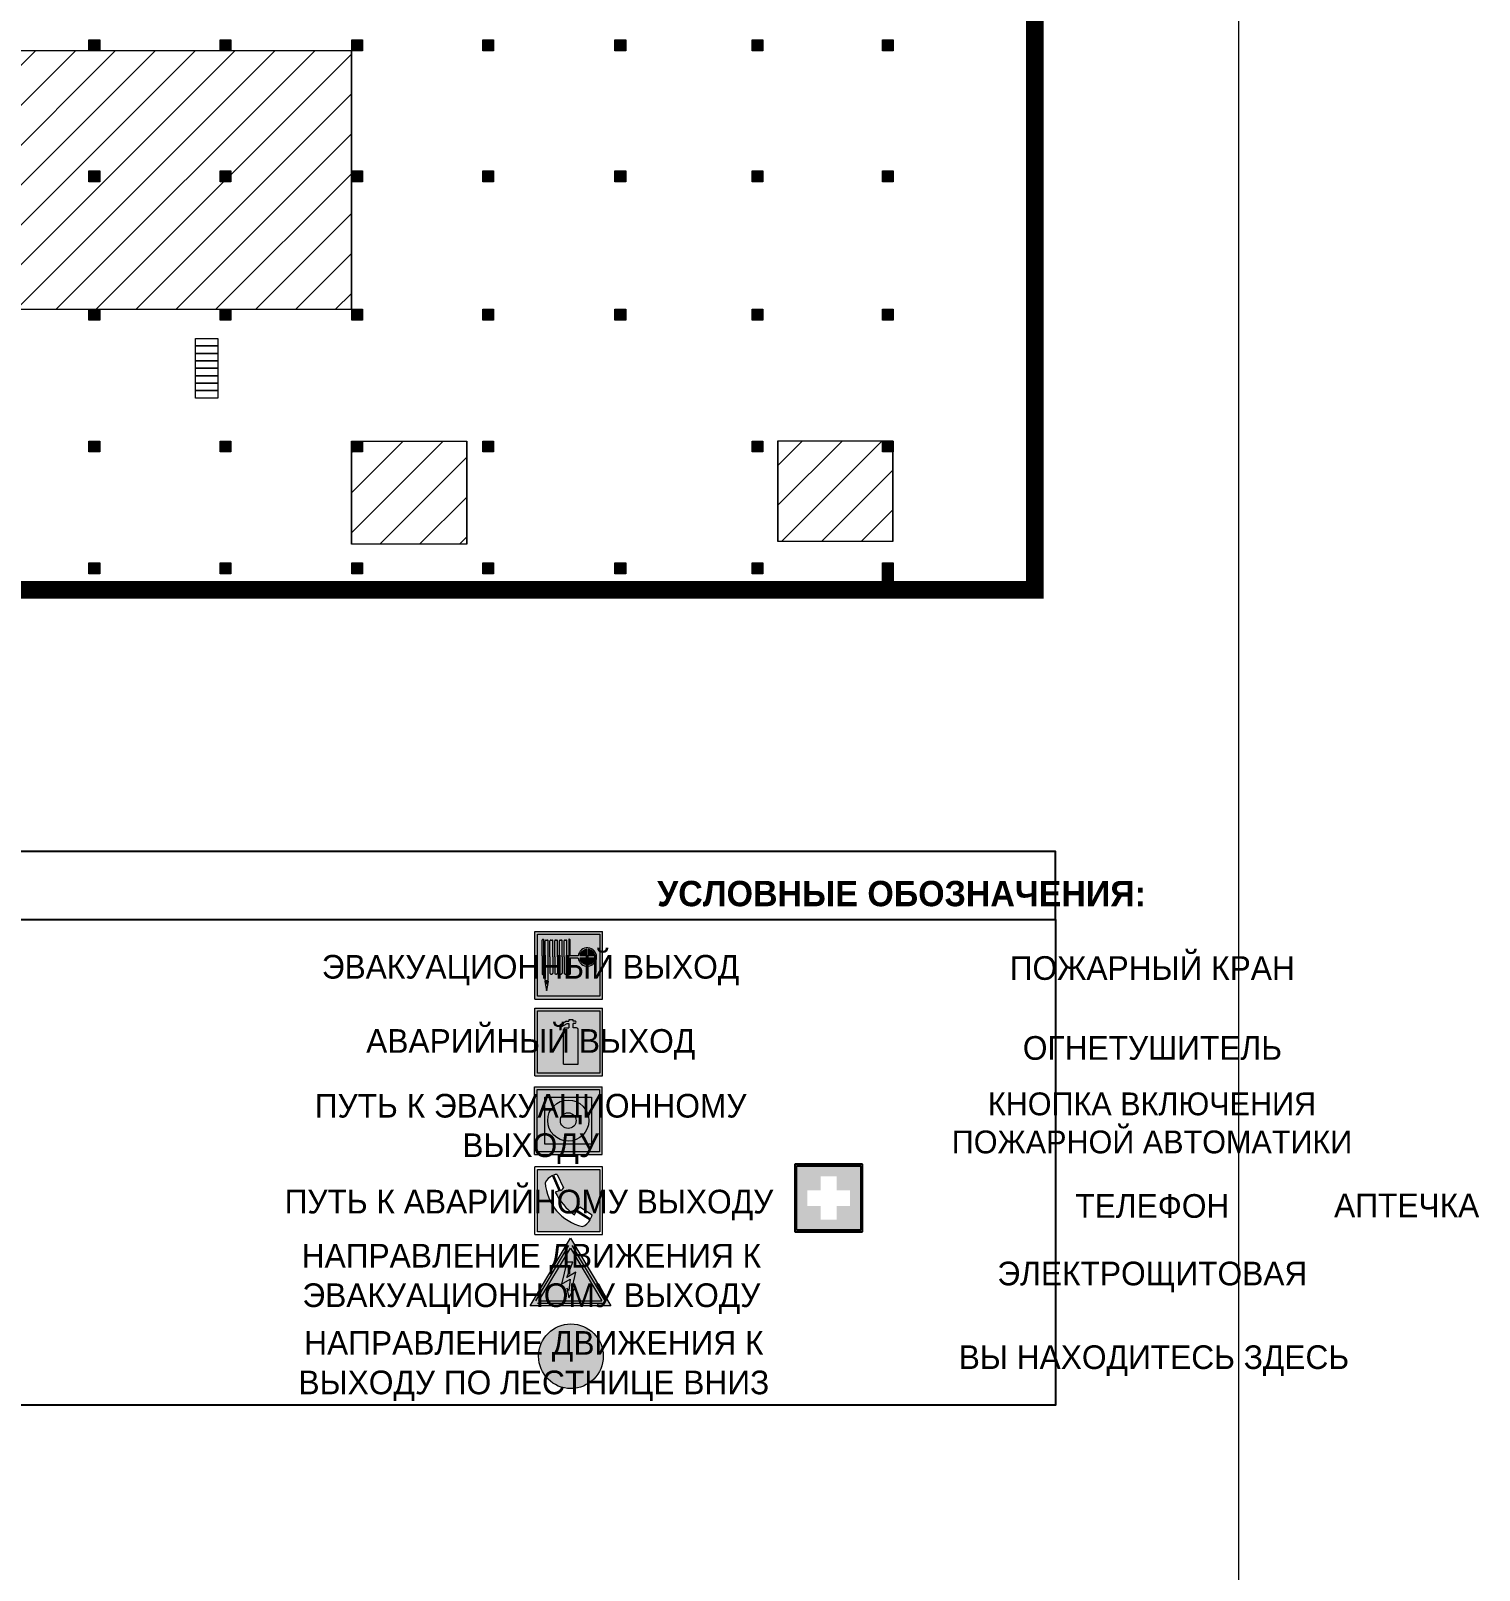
# Model space of a CAD drawing. Header units: millimetres. Extents: x 13810 to 67229, y 12374 to 21950.
# Drawn here: x 29523.9 to 29695, y 15342.1 to 15524 of the extents above; entities that cross this region are included whole.
import ezdxf

# ---------------------------------------------------------------- set-up
doc = ezdxf.new("R2010")
doc.units = ezdxf.units.MM
doc.styles.add('обычный', font='arial.ttf')

# ---------------------------------------------------------------- blocks, each defined once
blk = doc.blocks.new('A$C3E6D3DDE')
at = {"lineweight": 5}
h = blk.add_hatch(color=40, dxfattribs=at)
h.paths.add_polyline_path([(24.1, 1.45), (16.46, -11.35), (31.74, -11.35)])
h.paths.add_polyline_path([(24.09, -0.46), (30.03, -10.41), (18.14, -10.41)], flags=16)
h.paths.add_polyline_path([(24.54, -3.08), (23.41, -6.02), (25.13, -5.01), (24.33, -8.5), (24.82, -8.27), (23.79, -9.86), (23.4, -8.04), (23.8, -8.43), (24.04, -6.29), (22.39, -7.25), (23.44, -3.08)], flags=0)
h = blk.add_hatch(color=256, dxfattribs=at)
h.paths.add_polyline_path([(24.37, 0.03, 0.567511), (23.82, 0.03), (17.59, -10.4, 0.582454), (17.86, -10.88), (30.32, -10.88, 0.582149), (30.6, -10.4)])
h.paths.add_polyline_path([(24.09, -0.46), (18.14, -10.41), (30.03, -10.41)], flags=16)
h.paths.add_polyline_path([(24.54, -3.08), (23.41, -6.02), (25.13, -5.01), (24.33, -8.5), (24.82, -8.27), (23.79, -9.86), (23.4, -8.04), (23.8, -8.43), (24.04, -6.29), (22.39, -7.25), (23.44, -3.08)], flags=0)
h = blk.add_hatch(color=40, dxfattribs=at)
h.paths.add_polyline_path([(24.09, -0.46), (18.14, -10.41), (30.03, -10.41)])
h.paths.add_polyline_path([(24.82, -8.27), (23.79, -9.86), (23.4, -8.04), (23.8, -8.43), (24.04, -6.29), (22.39, -7.25), (23.44, -3.08), (24.54, -3.08), (23.41, -6.02), (25.13, -5.01), (24.33, -8.5)], flags=16)
at = {"color": 40, "lineweight": 5}
for p, q in [((16.46, -11.35), (24.1, 1.45)), ((24.1, 1.45), (31.74, -11.35))]:
    blk.add_line(p, q, dxfattribs=at)
at = {"lineweight": 5}
for p, q in [((17.59, -10.4), (23.82, 0.03)), ((24.37, 0.03), (30.6, -10.4)), ((18.14, -10.41), (24.09, -0.46)), ((24.09, -0.46), (30.03, -10.41)), ((23.44, -3.08), (22.39, -7.25)), ((23.41, -6.02), (24.54, -3.08)), ((25.13, -5.01), (23.41, -6.02)), ((24.54, -3.08), (23.44, -3.08)), ((24.33, -8.5), (25.13, -5.01)), ((22.39, -7.25), (24.04, -6.29)), ((23.8, -8.43), (23.4, -8.04)), ((23.4, -8.04), (23.79, -9.86)), ((23.79, -9.86), (24.82, -8.27)), ((24.04, -6.29), (23.8, -8.43)), ((24.82, -8.27), (24.33, -8.5)), ((17.86, -10.88), (30.32, -10.88)), ((18.14, -10.41), (30.03, -10.41))]:
    blk.add_line(p, q, dxfattribs=at)
at = {"color": 50, "lineweight": 5}
blk.add_line((31.74, -11.35), (16.46, -11.35), dxfattribs=at)
blk = doc.blocks.new('A$C54414219')
at = {"true_color": 0xffffff}
h = blk.add_hatch(color=7, dxfattribs=at)
h.paths.add_polyline_path([(2.39, -9.45), (2.39, -18.3), (11.23, -18.3), (11.23, -9.45)], flags=0)
h.paths.add_polyline_path([(10.71, -13.87, -1), (2.92, -13.87, -1)], flags=0)
h.paths.add_polyline_path([(8.3, -13.87, -1), (5.33, -13.87, -1)], flags=0)
h.paths.add_polyline_path([(0.41, -7.47), (0.41, -20.27), (13.21, -20.27), (13.21, -7.47)])
h.paths.add_polyline_path([(0.92, -19.77), (12.71, -19.77), (12.71, -7.98), (0.92, -7.98)], flags=16)
h.paths.add_polyline_path([(11.23, -9.45), (11.23, -18.3), (2.39, -18.3), (2.39, -9.45)], flags=0)
at = {"lineweight": 5}
h = blk.add_hatch(color=242, dxfattribs=at)
h.paths.add_polyline_path([(12.71, -7.98), (0.92, -7.98), (0.92, -19.77), (12.71, -19.77)])
h.paths.add_polyline_path([(11.23, -18.3), (2.39, -18.3), (2.39, -9.45), (11.23, -9.45)], flags=16)
h.paths.add_polyline_path([(10.71, -13.87, -1), (2.92, -13.87, -1)], flags=0)
h.paths.add_polyline_path([(8.3, -13.87, -1), (5.33, -13.87, -1)], flags=0)
at = {"true_color": 0xffffff}
h = blk.add_hatch(color=7, dxfattribs=at)
h.paths.add_polyline_path([(2.39, -9.45), (2.39, -18.3), (11.23, -18.3), (11.23, -9.45)])
h.paths.add_polyline_path([(10.71, -13.87, -1), (2.92, -13.87, -1)], flags=16)
h.paths.add_polyline_path([(8.3, -13.87, -1), (5.33, -13.87, -1)], flags=0)
at = {"lineweight": 5}
h = blk.add_hatch(color=242, dxfattribs=at)
h.paths.add_polyline_path([(2.92, -13.87, 1), (10.71, -13.87, 1)])
h.paths.add_polyline_path([(8.3, -13.87, -1), (5.33, -13.87, -1)], flags=16)
at = {"color": 242, "lineweight": 5}
for p, q in [((0.41, -20.27), (0.41, -7.47)), ((0.41, -7.47), (13.21, -7.47)), ((0.41, -7.47), (13.21, -7.47)), ((13.21, -20.27), (13.21, -7.47)), ((0.41, -20.27), (13.21, -20.27))]:
    blk.add_line(p, q, dxfattribs=at)
for points in [[(0.92, -7.98), (12.71, -7.98), (12.71, -19.77), (0.92, -19.77)], [(2.39, -9.45), (11.23, -9.45), (11.23, -18.3), (2.39, -18.3)]]:
    blk.add_lwpolyline(points, close=True, dxfattribs=at)
for radius in [3.89, 1.49]:
    blk.add_circle((6.81, -13.87), radius, dxfattribs=at)
blk = doc.blocks.new('A$C456E1F9C')
at = {"lineweight": 5}
h = blk.add_hatch(color=242, dxfattribs=at)
h.paths.add_polyline_path([(0.51, -1.47), (0.51, -13.26), (12.29, -13.26), (12.29, -1.47)])
h.paths.add_polyline_path([(5.42, -4.95, -0.254479), (4.78, -5.4), (3.52, -2.53, -0.209735), (4.23, -2.4)], flags=16)
h.paths.add_polyline_path([(8.53, -8.6), (10.87, -10.17), (10.54, -10.76), (8.03, -9.13, -0.192251)], flags=16)
h.paths.add_polyline_path([(4.61, -5.49, 0.005518), (3.87, -5.72, 0.128647), (7.49, -10.01, 0.00809), (7.83, -9.33), (10.47, -10.97, -0.16736), (8.99, -12.25, -0.327862), (1.95, -3.95, -0.166952), (3.36, -2.62)], flags=16)
at = {"color": 242, "lineweight": 5}
for p, q in [((0, -13.77), (0, -0.97)), ((12.8, -0.97), (0, -0.97)), ((4.61, -5.49), (3.36, -2.62)), ((3.52, -2.53), (4.78, -5.4)), ((4.23, -2.4), (5.42, -4.95)), ((12.8, -13.77), (12.8, -0.97)), ((10.81, -10.12), (8.53, -8.6)), ((7.83, -9.33), (10.47, -10.97)), ((8.03, -9.13), (10.54, -10.76)), ((10.54, -10.76), (10.8, -10.3)), ((10.8, -10.3), (10.81, -10.12)), ((0, -13.77), (12.8, -13.77))]:
    blk.add_line(p, q, dxfattribs=at)
blk.add_lwpolyline([(0.51, -1.47), (12.29, -1.47), (12.29, -13.26), (0.51, -13.26)], close=True, dxfattribs=at)
for centre, radius, start, end in [((4.59, -5.34), 2.99, 114.2845, 152.1974), ((4.02, -3.27), 0.891, 76.3284, 123.7092), ((11.12, -3.31), 9.19, 183.9915, 256.6009), ((14.98, -39.1), 35.17, 107.1487, 108.4135), ((13.86, -0.94), 11.08, 205.5536, 234.8762), ((4.68, -4.59), 0.824, 276.9621, 334.0723), ((8.94, -9.5), 0.989, 114.4092, 157.9388), ((-13.31, 0.8), 23.44, 332.5487, 334.4027), ((7.87, -9.46), 3, 291.9291, 329.9329)]:
    blk.add_arc(centre, radius, start, end, dxfattribs=at)
blk = doc.blocks.new('A$C18900ED3')
h = blk.add_hatch(color=126)
h.paths.add_polyline_path([(-0.18, -0.18), (-7.02, -0.18), (-7.02, -7.02), (-0.18, -7.02)])
h.paths.add_polyline_path([(-5.89, -4.46), (-5.89, -2.77), (-4.46, -2.77), (-4.46, -1.31), (-2.77, -1.31), (-2.77, -2.77), (-1.33, -2.77), (-1.33, -4.46), (-2.77, -4.46), (-2.77, -5.89), (-4.46, -5.89), (-4.46, -4.46)], flags=16)
at = {"color": 126}
for p, q in [((-7.2, 0), (-7.2, -7.2)), ((0, 0), (-7.2, 0)), ((0, -7.2), (0, 0)), ((-7.02, -7.02), (-7.02, -0.18)), ((-7.02, -0.18), (-0.18, -0.18)), ((-0.18, -0.18), (-0.18, -7.02)), ((-7.2, -7.2), (0, -7.2)), ((-0.18, -7.02), (-7.02, -7.02))]:
    blk.add_line(p, q, dxfattribs=at)
blk = doc.blocks.new('A$C37112FD5')
at = {"true_color": 0xf5f5ff}
h = blk.add_hatch(color=7, dxfattribs=at)
h.dxf.hatch_style = 1
h.paths.add_polyline_path([(12.8, -7.4), (0, -7.4), (0, -20.2), (12.8, -20.2)])
h.paths.add_polyline_path([(12.29, -7.91), (12.29, -19.69), (0.51, -19.69), (0.51, -7.91)], flags=16)
h.paths.add_polyline_path([(4.98, -9.04, -0.42597), (5.17, -9.22), (5.17, -12.25), (5.17, -15.29, -0.432244), (4.98, -15.47), (4.83, -15.47, -0.42597), (4.64, -15.29), (4.64, -12.25), (4.64, -9.22, -0.432244), (4.83, -9.04)], flags=0)
h.paths.add_polyline_path([(4.28, -9.22), (4.28, -12.25), (4.28, -15.29, -0.432244), (4.09, -15.47), (3.94, -15.47, -0.42597), (3.75, -15.29), (3.75, -12.25), (3.75, -9.22, -0.432244), (3.94, -9.04), (4.09, -9.04, -0.42597)], flags=0)
h.paths.add_polyline_path([(5.72, -9.04), (5.87, -9.04, -0.42597), (6.06, -9.22), (6.06, -12.25), (6.06, -15.29, -0.432244), (5.87, -15.47), (5.72, -15.47, -0.42597), (5.53, -15.29), (5.53, -12.25), (5.53, -9.22, -0.432244)], flags=0)
h.paths.add_polyline_path([(6.42, -8.9), (6.5, -8.9, -0.42597), (6.69, -9.08), (6.69, -12.03), (8.21, -12.03, -15.824349), (8.21, -12.47), (6.69, -12.47), (6.69, -15.42, -0.432244), (6.5, -15.6), (6.42, -15.6)], flags=0)
h.paths.add_polyline_path([(3.39, -9.22), (3.39, -12.25), (3.39, -15.29, -0.432244), (3.2, -15.47), (3.05, -15.47, -0.42597), (2.85, -15.29), (2.85, -12.25), (2.85, -9.22, -0.432244), (3.05, -9.04), (3.2, -9.04, -0.42597)], flags=0)
h.paths.add_polyline_path([(2.5, -9.22), (2.5, -16.71), (1.96, -16.71), (1.96, -9.22, -0.432244), (2.15, -9.04), (2.31, -9.04, -0.42597)], flags=0)
h.paths.add_polyline_path([(1.61, -8.9), (1.61, -15.6), (1.57, -15.6, -0.42597), (1.37, -15.42), (1.37, -12.03), (1.37, -9.09, -0.432244), (1.57, -8.9)], flags=0)
h.paths.add_polyline_path([(9.76, -10.81), (9.76, -12.03), (8.49, -12.03, -0.336371)], flags=0)
h.paths.add_polyline_path([(8.49, -12.47), (9.76, -12.47), (9.76, -13.7, -0.336371)], flags=0)
h.paths.add_polyline_path([(10.11, -10.81, -0.336371), (11.38, -12.03), (10.11, -12.03)], flags=0)
h.paths.add_polyline_path([(10.11, -12.47), (11.38, -12.47, -0.336371), (10.11, -13.7)], flags=0)
h.paths.add_polyline_path([(2.5, -16.84), (2.5, -17.05), (1.97, -17.05), (1.97, -16.84)], flags=0)
h.paths.add_polyline_path([(2.5, -17.24, -0.033778), (2.24, -18.6, -0.033778), (1.97, -17.24)], flags=0)
h = blk.add_hatch(color=242)
h.dxf.hatch_style = 1
h.paths.add_polyline_path([(12.29, -7.91), (0.51, -7.91), (0.51, -19.69), (12.29, -19.69)])
h.paths.add_polyline_path([(6.42, -15.6), (6.42, -8.9), (6.5, -8.9, -0.42597), (6.69, -9.08), (6.69, -12.03), (8.21, -12.03, -15.824349), (8.21, -12.47), (6.69, -12.47), (6.69, -15.42, -0.432244), (6.5, -15.6)], flags=16)
h.paths.add_polyline_path([(5.87, -15.47), (5.72, -15.47, -0.42597), (5.53, -15.29), (5.53, -12.25), (5.53, -9.22, -0.432244), (5.72, -9.04), (5.87, -9.04, -0.42597), (6.06, -9.22), (6.06, -12.25), (6.06, -15.29, -0.432244)], flags=16)
h.paths.add_polyline_path([(4.98, -15.47), (4.83, -15.47, -0.42597), (4.64, -15.29), (4.64, -12.25), (4.64, -9.22, -0.432244), (4.83, -9.04), (4.98, -9.04, -0.42597), (5.17, -9.22), (5.17, -12.25), (5.17, -15.29, -0.432244)], flags=16)
h.paths.add_polyline_path([(4.09, -15.47), (3.94, -15.47, -0.42597), (3.75, -15.29), (3.75, -12.25), (3.75, -9.22, -0.432244), (3.94, -9.04), (4.09, -9.04, -0.42597), (4.28, -9.22), (4.28, -12.25), (4.28, -15.29, -0.432244)], flags=16)
h.paths.add_polyline_path([(3.2, -15.47), (3.05, -15.47, -0.42597), (2.85, -15.29), (2.85, -12.25), (2.85, -9.22, -0.432244), (3.05, -9.04), (3.2, -9.04, -0.42597), (3.39, -9.22), (3.39, -12.25), (3.39, -15.29, -0.432244)], flags=16)
h.paths.add_polyline_path([(2.5, -17.05), (1.97, -17.05), (1.97, -16.84), (2.5, -16.84)], flags=16)
h.paths.add_polyline_path([(2.5, -17.24, -0.033778), (2.24, -18.6, -0.033778), (1.97, -17.24)], flags=16)
h.paths.add_polyline_path([(2.5, -16.71), (1.96, -16.71), (1.96, -9.22, -0.432244), (2.15, -9.04), (2.31, -9.04, -0.42597), (2.5, -9.22)], flags=16)
h.paths.add_polyline_path([(1.61, -15.6), (1.57, -15.6, -0.42597), (1.37, -15.42), (1.37, -12.03), (1.37, -9.09, -0.432244), (1.57, -8.9), (1.61, -8.9)], flags=16)
h.paths.add_polyline_path([(8.49, -12.47), (9.76, -12.47), (9.76, -13.7, -0.336371)], flags=0)
h.paths.add_polyline_path([(10.11, -13.7), (10.11, -12.47), (11.38, -12.47, -0.336371)], flags=0)
h.paths.add_polyline_path([(8.49, -12.03, -0.336371), (9.76, -10.81), (9.76, -12.03)], flags=0)
h.paths.add_polyline_path([(10.11, -12.03), (10.11, -10.81, -0.336371), (11.38, -12.03)], flags=0)
h = blk.add_hatch(color=7, dxfattribs=at)
h.dxf.hatch_style = 1
h.paths.add_polyline_path([(1.61, -8.9), (1.57, -8.9, 0.432244), (1.37, -9.09), (1.37, -12.03), (1.37, -15.42, 0.42597), (1.57, -15.6), (1.61, -15.6)])
h.paths.add_polyline_path([(2.5, -9.22, 0.42597), (2.31, -9.04), (2.15, -9.04, 0.432244), (1.96, -9.22), (1.96, -16.71), (2.5, -16.71)])
h.paths.add_polyline_path([(2.5, -16.84), (1.97, -16.84), (1.97, -17.05), (2.5, -17.05)])
h.paths.add_polyline_path([(2.5, -17.24), (1.97, -17.24, 0.033778), (2.24, -18.6, 0.033778)])
h.paths.add_polyline_path([(3.39, -12.25), (3.39, -9.22, 0.42597), (3.2, -9.04), (3.05, -9.04, 0.432244), (2.85, -9.22), (2.85, -12.25), (2.85, -15.29, 0.42597), (3.05, -15.47), (3.2, -15.47, 0.432244), (3.39, -15.29)])
h.paths.add_polyline_path([(4.28, -12.25), (4.28, -9.22, 0.42597), (4.09, -9.04), (3.94, -9.04, 0.432244), (3.75, -9.22), (3.75, -12.25), (3.75, -15.29, 0.42597), (3.94, -15.47), (4.09, -15.47, 0.432244), (4.28, -15.29)])
h.paths.add_polyline_path([(5.17, -12.25), (5.17, -9.22, 0.42597), (4.98, -9.04), (4.83, -9.04, 0.432244), (4.64, -9.22), (4.64, -12.25), (4.64, -15.29, 0.42597), (4.83, -15.47), (4.98, -15.47, 0.432244), (5.17, -15.29)])
h.paths.add_polyline_path([(6.06, -12.25), (6.06, -9.22, 0.42597), (5.87, -9.04), (5.72, -9.04, 0.432244), (5.53, -9.22), (5.53, -12.25), (5.53, -15.29, 0.42597), (5.72, -15.47), (5.87, -15.47, 0.432244), (6.06, -15.29)])
h.paths.add_polyline_path([(6.69, -12.47), (8.21, -12.47, 15.824349), (8.21, -12.03), (6.69, -12.03), (6.69, -9.08, 0.42597), (6.5, -8.9), (6.42, -8.9), (6.42, -15.6), (6.5, -15.6, 0.432244), (6.69, -15.42)])
h.paths.add_polyline_path([(8.49, -12.47), (9.76, -12.47), (9.76, -13.7, -0.336371)], flags=16)
h.paths.add_polyline_path([(8.49, -12.03, -0.336371), (9.76, -10.81), (9.76, -12.03)], flags=16)
h.paths.add_polyline_path([(10.11, -12.47), (11.38, -12.47, -0.336371), (10.11, -13.7)], flags=16)
h.paths.add_polyline_path([(10.11, -12.03), (10.11, -10.81, -0.336371), (11.38, -12.03)], flags=16)
h = blk.add_hatch(color=242)
h.dxf.hatch_style = 1
h.paths.add_polyline_path([(9.76, -10.81, 0.336371), (8.49, -12.03), (9.76, -12.03)])
h.paths.add_polyline_path([(10.11, -10.81), (10.11, -12.03), (11.38, -12.03, 0.336371)])
h.paths.add_polyline_path([(11.38, -12.47), (10.11, -12.47), (10.11, -13.7, 0.336371)])
h.paths.add_polyline_path([(9.76, -12.47), (8.49, -12.47, 0.336371), (9.76, -13.7)])
at = {"color": 242, "lineweight": 5}
for p, q in [((0, -20.2), (0, -7.4)), ((0, -7.4), (12.8, -7.4)), ((12.8, -20.2), (12.8, -7.4)), ((1.37, -12.03), (1.37, -9.08)), ((1.57, -8.9), (1.61, -8.9)), ((1.61, -8.9), (1.61, -15.6)), ((1.96, -16.71), (1.96, -9.22)), ((2.15, -9.04), (2.31, -9.04)), ((2.5, -16.71), (2.5, -9.22)), ((2.85, -12.25), (2.85, -9.22)), ((3.05, -9.04), (3.2, -9.04)), ((3.39, -12.25), (3.39, -9.22)), ((3.75, -12.25), (3.75, -9.22)), ((3.94, -9.04), (4.09, -9.04)), ((4.28, -12.25), (4.28, -9.22)), ((4.64, -12.25), (4.64, -9.22)), ((4.83, -9.04), (4.98, -9.04)), ((5.17, -12.25), (5.17, -9.22)), ((5.53, -12.25), (5.53, -9.22)), ((5.72, -9.04), (5.87, -9.04)), ((6.06, -12.25), (6.06, -9.22)), ((6.42, -8.9), (6.42, -15.6)), ((6.5, -8.9), (6.42, -8.9)), ((6.69, -12.03), (6.69, -9.08)), ((9.76, -10.81), (9.76, -12.03)), ((10.11, -10.81), (10.11, -12.03)), ((1.37, -12.03), (1.37, -15.42)), ((2.85, -12.25), (2.85, -15.29)), ((3.39, -12.25), (3.39, -15.29)), ((3.75, -12.25), (3.75, -15.29)), ((4.28, -12.25), (4.28, -15.29)), ((4.64, -12.25), (4.64, -15.29)), ((5.17, -12.25), (5.17, -15.29)), ((5.53, -12.25), (5.53, -15.29)), ((6.06, -12.25), (6.06, -15.29)), ((8.21, -12.03), (6.69, -12.03)), ((8.21, -12.47), (6.69, -12.47)), ((6.69, -12.47), (6.69, -15.42)), ((9.76, -12.03), (8.49, -12.03)), ((9.76, -12.47), (8.49, -12.47)), ((9.76, -12.47), (9.76, -13.7)), ((11.38, -12.03), (10.11, -12.03)), ((11.38, -12.47), (10.11, -12.47)), ((10.11, -12.47), (10.11, -13.7)), ((1.57, -15.6), (1.61, -15.6)), ((1.96, -16.71), (2.5, -16.71)), ((1.97, -16.84), (2.5, -16.84)), ((1.97, -17.05), (1.97, -16.84)), ((2.5, -17.05), (1.97, -17.05)), ((1.97, -17.24), (2.5, -17.24)), ((2.5, -16.84), (2.5, -17.05)), ((3.05, -15.47), (3.2, -15.47)), ((3.94, -15.47), (4.09, -15.47)), ((4.83, -15.47), (4.98, -15.47)), ((5.72, -15.47), (5.87, -15.47)), ((6.42, -15.6), (6.5, -15.6)), ((0, -20.2), (12.8, -20.2))]:
    blk.add_line(p, q, dxfattribs=at)
blk.add_lwpolyline([(0.51, -7.91), (12.29, -7.91), (12.29, -19.69), (0.51, -19.69)], close=True, dxfattribs=at)
for centre, radius, start, end in [((1.56, -9.09), 0.182, 87.1027, 180.6071), ((2.15, -9.22), 0.182, 87.1027, 180.6071), ((2.32, -9.22), 0.182, 359.3929, 92.8973), ((3.04, -9.22), 0.182, 87.1027, 180.6071), ((3.21, -9.22), 0.182, 359.3929, 92.8973), ((3.93, -9.22), 0.182, 87.1027, 180.6071), ((4.1, -9.22), 0.182, 359.3929, 92.8973), ((4.82, -9.22), 0.182, 87.1027, 180.6071), ((4.99, -9.22), 0.182, 359.3929, 92.8973), ((5.71, -9.22), 0.182, 87.1027, 180.6071), ((5.88, -9.22), 0.182, 359.3929, 92.8973), ((6.51, -9.09), 0.182, 359.3929, 92.8973), ((9.93, -12.25), 1.74, 187.2319, 172.7681), ((9.93, -12.25), 1.46, 96.9927, 171.3585), ((9.93, -12.25), 1.46, 8.6415, 83.0073), ((9.93, -12.25), 1.46, 188.6415, 263.0073), ((9.93, -12.25), 1.46, 276.9927, 351.3585), ((1.56, -15.42), 0.182, 179.3929, 272.8973), ((12.17, -15.98), 10.27, 187.041, 194.7793), ((-7.7, -15.98), 10.27, 345.2207, 352.959), ((3.04, -15.29), 0.182, 179.3929, 272.8973), ((3.21, -15.29), 0.182, 267.1027, 0.6071), ((3.93, -15.29), 0.182, 179.3929, 272.8973), ((4.1, -15.29), 0.182, 267.1027, 0.6071), ((4.82, -15.29), 0.182, 179.3929, 272.8973), ((4.99, -15.29), 0.182, 267.1027, 0.6071), ((5.71, -15.29), 0.182, 179.3929, 272.8973), ((5.88, -15.29), 0.182, 267.1027, 0.6071), ((6.51, -15.42), 0.182, 267.1027, 0.6071)]:
    blk.add_arc(centre, radius, start, end, dxfattribs=at)
blk = doc.blocks.new('A$C3AD82952')
at = {"true_color": 0xf5f5ff}
h = blk.add_hatch(color=7, dxfattribs=at)
h.dxf.hatch_style = 1
h.paths.add_polyline_path([(8.21, 8.73, 0.414214), (7.89, 9.05), (7.22, 9.05), (7.22, 9.92), (7.59, 9.92, 1), (7.57, 10.36), (7.22, 10.36), (7.22, 10.6), (6.43, 10.6), (6.43, 10.36), (6.01, 10.36), (4.74, 9.59), (4.74, 8.69), (4.98, 8.73), (4.98, 9.26), (6.12, 9.91), (6.43, 9.91), (6.43, 9.05), (5.76, 9.05, 0.414214), (5.44, 8.73), (5.44, 2.2), (8.21, 2.2)], flags=0)
h.paths.add_polyline_path([(12.8, 12.8), (0, 12.8), (0, 0), (12.8, 0)])
h.paths.add_polyline_path([(0.51, 12.29), (12.29, 12.29), (12.29, 0.51), (0.51, 0.51)], flags=16)
h.paths.add_polyline_path([(4.74, 9.59), (6.01, 10.36), (6.43, 10.36), (6.43, 10.6), (7.22, 10.6), (7.22, 10.36), (7.59, 10.36, -0.94586), (7.59, 9.92), (7.22, 9.92), (7.22, 9.05), (7.89, 9.05, -0.414214), (8.21, 8.73), (8.21, 2.2), (5.44, 2.2), (5.44, 8.73, -0.414214), (5.76, 9.05), (6.43, 9.05), (6.43, 9.91), (6.12, 9.91), (4.98, 9.26), (4.98, 8.73), (4.74, 8.69)], flags=0)
h = blk.add_hatch(color=242)
h.dxf.hatch_style = 1
h.paths.add_polyline_path([(12.29, 12.29), (0.51, 12.29), (0.51, 0.51), (12.29, 0.51)])
h.paths.add_polyline_path([(4.74, 8.69), (4.74, 9.59), (6.01, 10.36), (6.43, 10.36), (6.43, 10.6), (7.22, 10.6), (7.22, 10.36), (7.59, 10.36, -0.94586), (7.59, 9.92), (7.22, 9.92), (7.22, 9.05), (7.89, 9.05, -0.414214), (8.21, 8.73), (8.21, 2.2), (5.44, 2.2), (5.44, 8.73, -0.414214), (5.76, 9.05), (6.43, 9.05), (6.43, 9.91), (6.12, 9.91), (4.98, 9.26), (4.98, 8.73)], flags=16)
h = blk.add_hatch(color=7, dxfattribs=at)
h.dxf.hatch_style = 1
h.paths.add_polyline_path([(8.21, 8.73, 0.414214), (7.89, 9.05), (7.22, 9.05), (7.22, 9.92), (7.59, 9.92, 1), (7.57, 10.36), (7.22, 10.36), (7.22, 10.6), (6.43, 10.6), (6.43, 10.36), (6.01, 10.36), (4.74, 9.59), (4.74, 8.69), (4.98, 8.73), (4.98, 9.26), (6.12, 9.91), (6.43, 9.91), (6.43, 9.05), (5.76, 9.05, 0.414214), (5.44, 8.73), (5.44, 2.2), (8.21, 2.2)])
at = {"color": 242, "lineweight": 5}
for p, q in [((0, 0), (0, 12.8)), ((0, 12.8), (12.8, 12.8)), ((12.8, 0), (12.8, 12.8)), ((6.01, 10.36), (4.74, 9.59)), ((4.74, 9.59), (4.74, 8.69)), ((4.98, 9.26), (6.12, 9.91)), ((4.98, 8.73), (4.98, 9.26)), ((5.76, 9.05), (6.43, 9.05)), ((6.01, 10.36), (6.43, 10.36)), ((6.12, 9.91), (6.43, 9.91)), ((7.22, 10.6), (6.43, 10.6)), ((6.43, 10.6), (6.43, 10.36)), ((6.43, 9.91), (6.43, 9.05)), ((7.22, 10.36), (7.22, 10.6)), ((7.59, 10.36), (7.22, 10.36)), ((7.22, 9.05), (7.22, 9.92)), ((7.59, 9.92), (7.22, 9.92)), ((7.89, 9.05), (7.22, 9.05)), ((4.74, 8.69), (4.98, 8.73)), ((5.44, 2.2), (5.44, 8.73)), ((8.21, 2.2), (8.21, 8.73)), ((0, 0), (12.8, 0)), ((5.44, 2.2), (8.21, 2.2))]:
    blk.add_line(p, q, dxfattribs=at)
blk.add_lwpolyline([(0.51, 12.29), (12.29, 12.29), (12.29, 0.51), (0.51, 0.51)], close=True, dxfattribs=at)
for centre, radius, start, end in [((5.76, 8.73), 0.32, 90, 180), ((7.58, 10.14), 0.223, 273.1875, 86.8125), ((7.89, 8.73), 0.32, 0, 90)]:
    blk.add_arc(centre, radius, start, end, dxfattribs=at)
blk = doc.blocks.new('A$C7B8C2D5B')
at = {"lineweight": 0}
h = blk.add_hatch(color=5, dxfattribs=at)
h.dxf.hatch_style = 1
h.paths.add_polyline_path([(1.397, -3.024, 1), (-2.112, -3.024, 1)])
at = {"color": 5, "lineweight": 0}
blk.add_circle((-0.358, -3.024), 1.755, dxfattribs=at)

msp = doc.modelspace()

# ---------------------------------------------------------------- hatches: boundary and pattern name
at = {"lineweight": 0, "true_color": 0x000000}
h = msp.add_hatch(dxfattribs=at)
h.set_pattern_fill('ANSI31', color=18, scale=1.05, angle=180)
h.set_pattern_definition([(225, (46320.227, 24066.8712), (2.35731723, -2.35731723), [])])
h.paths.add_polyline_path([(29612.09, 15475.53), (29612.09, 15463.7), (29625.72, 15463.7), (29625.72, 15475.53)])
h.paths.add_polyline_path([(29625.72, 15569.42), (29625.72, 15601.91), (29592.83, 15601.91), (29592.83, 15569.42)])
h.paths.add_polyline_path([(29561.74, 15463.34), (29575.34, 15463.34), (29575.34, 15475.53), (29561.74, 15475.53)])
h.paths.add_polyline_path([(29469.05, 15521.67), (29469.05, 15491.13), (29561.74, 15491.13), (29561.74, 15521.67)])
h.paths.add_polyline_path([(29467.76, 15461.12), (29467.76, 15474.24), (29453.81, 15474.24), (29453.81, 15461.12)])
h.paths.add_polyline_path([(29455.93, 15520.28), (29455.93, 15509.78), (29466.09, 15509.78), (29466.09, 15520.28)])
h.paths.add_polyline_path([(29454.77, 15572.07), (29466.59, 15572.07), (29466.59, 15583.3), (29454.77, 15583.3)])
h.paths.add_polyline_path([(29454.77, 15603.15), (29466.59, 15603.15), (29466.59, 15614.39), (29454.77, 15614.39)])
h.paths.add_polyline_path([(29343.26, 15600.61), (29343.26, 15570.71), (29436.15, 15570.71), (29436.15, 15600.61)])
h.paths.add_polyline_path([(29327.99, 15521.67), (29327.99, 15491.13), (29436.15, 15491.13), (29436.15, 15521.67)])
h.paths.add_polyline_path([(29279.99, 15491.13), (29294.84, 15491.13), (29294.84, 15521.67), (29279.99, 15521.67)])
h.paths.add_polyline_path([(29202.12, 15600.61), (29202.12, 15570.71), (29294.84, 15570.71), (29294.84, 15600.61)])
at = {"lineweight": 0}
h = msp.add_hatch(color=256, dxfattribs=at)
h.dxf.hatch_style = 1
h.paths.add_polyline_path([(29530.72, 15522.98), (29530.72, 15521.68), (29532, 15521.68), (29532, 15522.98)])
h = msp.add_hatch(color=256, dxfattribs=at)
h.dxf.hatch_style = 1
h.paths.add_polyline_path([(29546.23, 15522.98), (29546.23, 15521.68), (29547.51, 15521.68), (29547.51, 15522.98)])
h = msp.add_hatch(color=256, dxfattribs=at)
h.dxf.hatch_style = 1
h.paths.add_polyline_path([(29561.79, 15522.98), (29561.79, 15521.68), (29563.07, 15521.68), (29563.07, 15522.98)])
h = msp.add_hatch(color=256, dxfattribs=at)
h.dxf.hatch_style = 1
h.paths.add_polyline_path([(29577.26, 15522.98), (29577.26, 15521.68), (29578.55, 15521.68), (29578.55, 15522.98)])
h = msp.add_hatch(color=256, dxfattribs=at)
h.dxf.hatch_style = 1
h.paths.add_polyline_path([(29592.88, 15522.98), (29592.88, 15521.68), (29594.17, 15521.68), (29594.17, 15522.98)])
h = msp.add_hatch(color=256, dxfattribs=at)
h.dxf.hatch_style = 1
h.paths.add_polyline_path([(29609.08, 15522.98), (29609.08, 15521.68), (29610.36, 15521.68), (29610.36, 15522.98)])
h = msp.add_hatch(color=256, dxfattribs=at)
h.dxf.hatch_style = 1
h.paths.add_polyline_path([(29624.48, 15522.98), (29624.48, 15521.68), (29625.77, 15521.68), (29625.77, 15522.98)])
h = msp.add_hatch(color=256, dxfattribs=at)
h.dxf.hatch_style = 1
h.paths.add_polyline_path([(29530.72, 15507.49), (29530.72, 15506.19), (29532, 15506.19), (29532, 15507.49)])
h = msp.add_hatch(color=256, dxfattribs=at)
h.dxf.hatch_style = 1
h.paths.add_polyline_path([(29546.23, 15507.49), (29546.23, 15506.19), (29547.51, 15506.19), (29547.51, 15507.49)])
h = msp.add_hatch(color=256, dxfattribs=at)
h.dxf.hatch_style = 1
h.paths.add_polyline_path([(29561.79, 15507.49), (29561.79, 15506.19), (29563.07, 15506.19), (29563.07, 15507.49)])
h = msp.add_hatch(color=256, dxfattribs=at)
h.dxf.hatch_style = 1
h.paths.add_polyline_path([(29577.26, 15507.49), (29577.26, 15506.19), (29578.55, 15506.19), (29578.55, 15507.49)])
h = msp.add_hatch(color=256, dxfattribs=at)
h.dxf.hatch_style = 1
h.paths.add_polyline_path([(29592.88, 15507.49), (29592.88, 15506.19), (29594.17, 15506.19), (29594.17, 15507.49)])
h = msp.add_hatch(color=256, dxfattribs=at)
h.dxf.hatch_style = 1
h.paths.add_polyline_path([(29609.08, 15507.49), (29609.08, 15506.19), (29610.36, 15506.19), (29610.36, 15507.49)])
h = msp.add_hatch(color=256, dxfattribs=at)
h.dxf.hatch_style = 1
h.paths.add_polyline_path([(29624.48, 15507.49), (29624.48, 15506.19), (29625.77, 15506.19), (29625.77, 15507.49)])
h = msp.add_hatch(color=256, dxfattribs=at)
h.dxf.hatch_style = 1
h.paths.add_polyline_path([(29530.72, 15491.13), (29530.72, 15489.84), (29532, 15489.84), (29532, 15491.13)])
h = msp.add_hatch(color=256, dxfattribs=at)
h.dxf.hatch_style = 1
h.paths.add_polyline_path([(29546.23, 15491.13), (29546.23, 15489.84), (29547.51, 15489.84), (29547.51, 15491.13)])
h = msp.add_hatch(color=256, dxfattribs=at)
h.dxf.hatch_style = 1
h.paths.add_polyline_path([(29561.79, 15491.13), (29561.79, 15489.84), (29563.07, 15489.84), (29563.07, 15491.13)])
h = msp.add_hatch(color=256, dxfattribs=at)
h.dxf.hatch_style = 1
h.paths.add_polyline_path([(29577.26, 15491.13), (29577.26, 15489.84), (29578.55, 15489.84), (29578.55, 15491.13)])
h = msp.add_hatch(color=256, dxfattribs=at)
h.dxf.hatch_style = 1
h.paths.add_polyline_path([(29592.88, 15491.13), (29592.88, 15489.84), (29594.17, 15489.84), (29594.17, 15491.13)])
h = msp.add_hatch(color=256, dxfattribs=at)
h.dxf.hatch_style = 1
h.paths.add_polyline_path([(29609.08, 15491.13), (29609.08, 15489.84), (29610.36, 15489.84), (29610.36, 15491.13)])
h = msp.add_hatch(color=256, dxfattribs=at)
h.dxf.hatch_style = 1
h.paths.add_polyline_path([(29624.48, 15491.13), (29624.48, 15489.84), (29625.77, 15489.84), (29625.77, 15491.13)])
h = msp.add_hatch(color=256, dxfattribs=at)
h.dxf.hatch_style = 1
h.paths.add_polyline_path([(29530.72, 15475.54), (29530.72, 15474.25), (29532, 15474.25), (29532, 15475.54)])
h = msp.add_hatch(color=256, dxfattribs=at)
h.dxf.hatch_style = 1
h.paths.add_polyline_path([(29546.23, 15475.54), (29546.23, 15474.25), (29547.51, 15474.25), (29547.51, 15475.54)])
h = msp.add_hatch(color=256, dxfattribs=at)
h.dxf.hatch_style = 1
h.paths.add_polyline_path([(29561.79, 15475.54), (29561.79, 15474.25), (29563.07, 15474.25), (29563.07, 15475.54)])
h = msp.add_hatch(color=256, dxfattribs=at)
h.dxf.hatch_style = 1
h.paths.add_polyline_path([(29577.26, 15475.54), (29577.26, 15474.25), (29578.55, 15474.25), (29578.55, 15475.54)])
h = msp.add_hatch(color=256, dxfattribs=at)
h.dxf.hatch_style = 1
h.paths.add_polyline_path([(29609.08, 15475.54), (29609.08, 15474.25), (29610.36, 15474.25), (29610.36, 15475.54)])
h = msp.add_hatch(color=256, dxfattribs=at)
h.dxf.hatch_style = 1
h.paths.add_polyline_path([(29624.48, 15475.54), (29624.48, 15474.25), (29625.77, 15474.25), (29625.77, 15475.54)])
h = msp.add_hatch(color=256, dxfattribs=at)
h.dxf.hatch_style = 1
h.paths.add_polyline_path([(29530.72, 15461.13), (29530.72, 15459.84), (29532, 15459.84), (29532, 15461.13)])
h = msp.add_hatch(color=256, dxfattribs=at)
h.dxf.hatch_style = 1
h.paths.add_polyline_path([(29546.23, 15461.13), (29546.23, 15459.84), (29547.51, 15459.84), (29547.51, 15461.13)])
h = msp.add_hatch(color=256, dxfattribs=at)
h.dxf.hatch_style = 1
h.paths.add_polyline_path([(29561.79, 15461.13), (29561.79, 15459.84), (29563.07, 15459.84), (29563.07, 15461.13)])
h = msp.add_hatch(color=256, dxfattribs=at)
h.dxf.hatch_style = 1
h.paths.add_polyline_path([(29577.26, 15461.13), (29577.26, 15459.84), (29578.55, 15459.84), (29578.55, 15461.13)])
h = msp.add_hatch(color=256, dxfattribs=at)
h.dxf.hatch_style = 1
h.paths.add_polyline_path([(29592.88, 15461.13), (29592.88, 15459.84), (29594.17, 15459.84), (29594.17, 15461.13)])
h = msp.add_hatch(color=256, dxfattribs=at)
h.dxf.hatch_style = 1
h.paths.add_polyline_path([(29609.08, 15461.13), (29609.08, 15459.84), (29610.36, 15459.84), (29610.36, 15461.13)])
h = msp.add_hatch(color=256, dxfattribs=at)
h.dxf.hatch_style = 1
h.paths.add_polyline_path([(29624.48, 15461.13), (29624.48, 15459.84), (29625.77, 15459.84), (29625.77, 15461.13)])
h = msp.add_hatch(color=256, dxfattribs=at)
h.dxf.hatch_style = 1
h.paths.add_polyline_path([(29624.48, 15459.84), (29624.48, 15458.55), (29625.77, 15458.55), (29625.77, 15459.84)])

# ---------------------------------------------------------------- linework, layer by layer
at = {"color": 126, "lineweight": 0, "true_color": 0x008754}
msp.add_lwpolyline([(29066.55, 15729.23), (29666.55, 15729.23), (29666.55, 15334.23), (29066.55, 15334.23)], close=True, dxfattribs=at)
at = {"lineweight": 0, "const_width": 2.1}
for points in [[(29642.43, 15458.23), (29642.5, 15458.23), (29642.5, 15634.03), (29159.66, 15634.03)], [(29167.04, 15457.94), (29642.5, 15457.94), (29642.5, 15460.16)]]:
    msp.add_lwpolyline(points, dxfattribs=at)
at = {"lineweight": 0}
for points in [[(29469.05, 15491.13), (29561.74, 15491.13), (29561.74, 15521.67), (29469.05, 15521.67)], [(29469.1, 15491.13), (29561.79, 15491.13), (29561.79, 15521.68), (29469.1, 15521.68)], [(29532, 15521.68), (29530.72, 15521.68), (29530.72, 15522.98), (29532, 15522.98)], [(29547.51, 15521.68), (29546.23, 15521.68), (29546.23, 15522.98), (29547.51, 15522.98)], [(29563.07, 15521.68), (29561.79, 15521.68), (29561.79, 15522.98), (29563.07, 15522.98)], [(29578.55, 15521.68), (29577.26, 15521.68), (29577.26, 15522.98), (29578.55, 15522.98)], [(29594.17, 15521.68), (29592.88, 15521.68), (29592.88, 15522.98), (29594.17, 15522.98)], [(29610.36, 15521.68), (29609.08, 15521.68), (29609.08, 15522.98), (29610.36, 15522.98)], [(29625.77, 15521.68), (29624.48, 15521.68), (29624.48, 15522.98), (29625.77, 15522.98)], [(29532, 15506.19), (29530.72, 15506.19), (29530.72, 15507.49), (29532, 15507.49)], [(29547.51, 15506.19), (29546.23, 15506.19), (29546.23, 15507.49), (29547.51, 15507.49)], [(29563.07, 15506.19), (29561.79, 15506.19), (29561.79, 15507.49), (29563.07, 15507.49)], [(29578.55, 15506.19), (29577.26, 15506.19), (29577.26, 15507.49), (29578.55, 15507.49)], [(29594.17, 15506.19), (29592.88, 15506.19), (29592.88, 15507.49), (29594.17, 15507.49)], [(29610.36, 15506.19), (29609.08, 15506.19), (29609.08, 15507.49), (29610.36, 15507.49)], [(29625.77, 15506.19), (29624.48, 15506.19), (29624.48, 15507.49), (29625.77, 15507.49)], [(29532, 15489.84), (29530.72, 15489.84), (29530.72, 15491.13), (29532, 15491.13)], [(29547.51, 15489.84), (29546.23, 15489.84), (29546.23, 15491.13), (29547.51, 15491.13)], [(29563.07, 15489.84), (29561.79, 15489.84), (29561.79, 15491.13), (29563.07, 15491.13)], [(29578.55, 15489.84), (29577.26, 15489.84), (29577.26, 15491.13), (29578.55, 15491.13)], [(29594.17, 15489.84), (29592.88, 15489.84), (29592.88, 15491.13), (29594.17, 15491.13)], [(29610.36, 15489.84), (29609.08, 15489.84), (29609.08, 15491.13), (29610.36, 15491.13)], [(29625.77, 15489.84), (29624.48, 15489.84), (29624.48, 15491.13), (29625.77, 15491.13)], [(29543.34, 15486.78), (29543.34, 15487.66), (29545.98, 15487.66), (29545.98, 15486.78)], [(29543.34, 15485.9), (29543.34, 15486.78), (29545.98, 15486.78), (29545.98, 15485.9)], [(29543.34, 15485.02), (29543.34, 15485.9), (29545.98, 15485.9), (29545.98, 15485.02)], [(29543.34, 15484.14), (29543.34, 15485.02), (29545.98, 15485.02), (29545.98, 15484.14)], [(29543.34, 15483.26), (29543.34, 15484.14), (29545.98, 15484.14), (29545.98, 15483.26)], [(29543.34, 15482.38), (29543.34, 15483.26), (29545.98, 15483.26), (29545.98, 15482.38)], [(29543.34, 15481.5), (29543.34, 15482.38), (29545.98, 15482.38), (29545.98, 15481.5)], [(29543.34, 15480.62), (29543.34, 15481.5), (29545.98, 15481.5), (29545.98, 15480.62)], [(29532, 15474.25), (29530.72, 15474.25), (29530.72, 15475.54), (29532, 15475.54)], [(29547.51, 15474.25), (29546.23, 15474.25), (29546.23, 15475.54), (29547.51, 15475.54)], [(29561.74, 15475.53), (29575.34, 15475.53), (29575.34, 15463.34), (29561.74, 15463.34)], [(29563.07, 15474.25), (29561.79, 15474.25), (29561.79, 15475.54), (29563.07, 15475.54)], [(29561.79, 15475.54), (29575.39, 15475.54), (29575.39, 15463.35), (29561.79, 15463.35)], [(29578.55, 15474.25), (29577.26, 15474.25), (29577.26, 15475.54), (29578.55, 15475.54)], [(29610.36, 15474.25), (29609.08, 15474.25), (29609.08, 15475.54), (29610.36, 15475.54)], [(29625.72, 15475.53), (29612.09, 15475.53), (29612.09, 15463.7), (29625.72, 15463.7)], [(29625.77, 15475.54), (29612.14, 15475.54), (29612.14, 15463.71), (29625.77, 15463.71)], [(29625.77, 15474.25), (29624.48, 15474.25), (29624.48, 15475.54), (29625.77, 15475.54)], [(29532, 15459.84), (29530.72, 15459.84), (29530.72, 15461.13), (29532, 15461.13)], [(29547.51, 15459.84), (29546.23, 15459.84), (29546.23, 15461.13), (29547.51, 15461.13)], [(29563.07, 15459.84), (29561.79, 15459.84), (29561.79, 15461.13), (29563.07, 15461.13)], [(29578.55, 15459.84), (29577.26, 15459.84), (29577.26, 15461.13), (29578.55, 15461.13)], [(29594.17, 15459.84), (29592.88, 15459.84), (29592.88, 15461.13), (29594.17, 15461.13)], [(29610.36, 15459.84), (29609.08, 15459.84), (29609.08, 15461.13), (29610.36, 15461.13)], [(29625.77, 15459.84), (29624.48, 15459.84), (29624.48, 15461.13), (29625.77, 15461.13)], [(29625.77, 15458.55), (29624.48, 15458.55), (29624.48, 15459.84), (29625.77, 15459.84)]]:
    msp.add_lwpolyline(points, close=True, dxfattribs=at)
for points in [[(29501.17, 15418.96), (29644.93, 15418.96), (29644.93, 15427.01), (29501.17, 15427.01)], [(29501.17, 15418.96), (29644.93, 15418.96), (29644.93, 15361.56), (29501.17, 15361.56)]]:
    msp.add_lwpolyline(points, close=True)

# ---------------------------------------------------------------- block references
for name, p, xscale, yscale, zscale in [('A$C37112FD5', (29583.42, 15422.2), 0.6249984004534781, 0.6249984004534781, 0.6249984004534781), ('A$C3AD82952', (29583.42, 15400.5), 0.625, 0.625, 0.625), ('A$C54414219', (29583.11, 15403.87), 0.625, 0.625, 0.625), ('A$C456E1F9C', (29583.42, 15390.33), 0.625, 0.625, 0.625), ('A$C18900ED3', (29622.15, 15390.05), 1.111111111007631, 1.111111111007631, 1.111111111007631), ('A$C3E6D3DDE', (29572.56, 15380.4), 0.625, 0.625, 0.625), ('A$C7B8C2D5B', (29588.46, 15373.93), 2.177419353276491, 2.177419353276491, 2.177419353276491)]:
    msp.add_blockref(name, p, dxfattribs=dict(xscale=xscale, yscale=yscale, zscale=zscale))

# ---------------------------------------------------------------- texts
at = {"lineweight": 0, "attachment_point": 5, "style": 'обычный'}
for s, insert, char_height, width in [('{\\fProxima Nova Rg|b1|i0|c204|p2;УСЛОВНЫЕ ОБОЗНАЧЕНИЯ:\\H1.1997x; }', (29626.75, 15422.02), 3, 175.1736), ('\\pi-8.4,l8.4,t8.4;{\\fProxima Nova Rg|b0|i0|c204|p2;ЭВАКУАЦИОННЫЙ ВЫХОД\\H1.6404x; }', (29582.91, 15412.98), 2.8, 126.6484), ('\\pi-8.4,l8.4,t8.4;{\\fProxima Nova Rg|b0|i0|c204|p2;ПОЖАРНЫЙ КРАН\\H1.6404x; }', (29656.37, 15413.22), 2.8, 126.6484), ('\\pi-8.4,l8.4,t8.4;{\\fProxima Nova Rg|b0|i0|c204|p2;АВАРИЙНЫЙ ВЫХОД\\H1.6404x; }', (29582.93, 15404.21), 2.8, 126.6484), ('\\pi-8.4,l8.4,t8.4;{\\fProxima Nova Rg|b0|i0|c204|p2;ОГНЕТУШИТЕЛЬ\\H1.1997x; }', (29656.39, 15403.77), 2.8, 126.6484), ('\\pi-8.4,l8.4,t8.4;{\\fProxima Nova Rg|b0|i0|c204|p2;ПУТЬ К ЭВАКУАЦИОННОМУ \\PВЫХОДУ }', (29582.92, 15394.22), 2.8, 126.6484), ('\\pi-8.1,l8.1,t8.1;{\\fProxima Nova Rg|b0|i0|c204|p2;КНОПКА ВКЛЮЧЕНИЯ\\PПОЖАРНОЙ АВТОМАТИКИ}', (29656.34, 15394.91), 2.7, 126.6484), ('\\pi-8.4,l8.4,t8.4;{\\fProxima Nova Rg|b0|i0|c204|p2;ПУТЬ К АВАРИЙНОМУ ВЫХОДУ \\H1.6404x; }', (29582.72, 15385.22), 2.8, 126.6484), ('\\pi-8.4,l8.4,t8.4;{\\fProxima Nova Rg|b0|i0|c204|p2;ТЕЛЕФОН\\H1.1997x; }', (29656.38, 15385.09), 2.8, 126.6484), ('\\pi-8.4,l8.4,t8.4;{\\fProxima Nova Rg|b0|i0|c204|p2;АПТЕЧКА\\H1.1667x; }', (29686.43, 15385.18), 2.8, 126.6484), ('\\pi-8.4,l8.4,t8.4;{\\fProxima Nova Rg|b0|i0|c204|p2;НАПРАВЛЕНИЕ ДВИЖЕНИЯ К \\PЭВАКУАЦИОННОМУ ВЫХОДУ}', (29583.01, 15376.49), 2.8, 126.6484), ('\\pi-8.4,l8.4,t8.4;{\\fProxima Nova Rg|b0|i0|c204|p2;ЭЛЕКТРОЩИТОВАЯ\\H1.1997x; }', (29656.38, 15376.72), 2.8, 126.6484), ('\\pi-8.4,l8.4,t8.4;{\\fProxima Nova Rg|b0|i0|c204|p2;НАПРАВЛЕНИЕ ДВИЖЕНИЯ К \\PВЫХОДУ ПО ЛЕСТНИЦЕ ВНИЗ}', (29583.3, 15366.18), 2.8, 126.6484), ('\\pi-8.4,l8.4,t8.4;{\\fProxima Nova Rg|b0|i0|c204|p2;ВЫ НАХОДИТЕСЬ ЗДЕСЬ\\H1.1997x; }', (29656.57, 15366.83), 2.8, 126.6484)]:
    msp.add_mtext(s, dxfattribs=dict(at, insert=insert, char_height=char_height, width=width))

doc.saveas('drawing.dxf')
